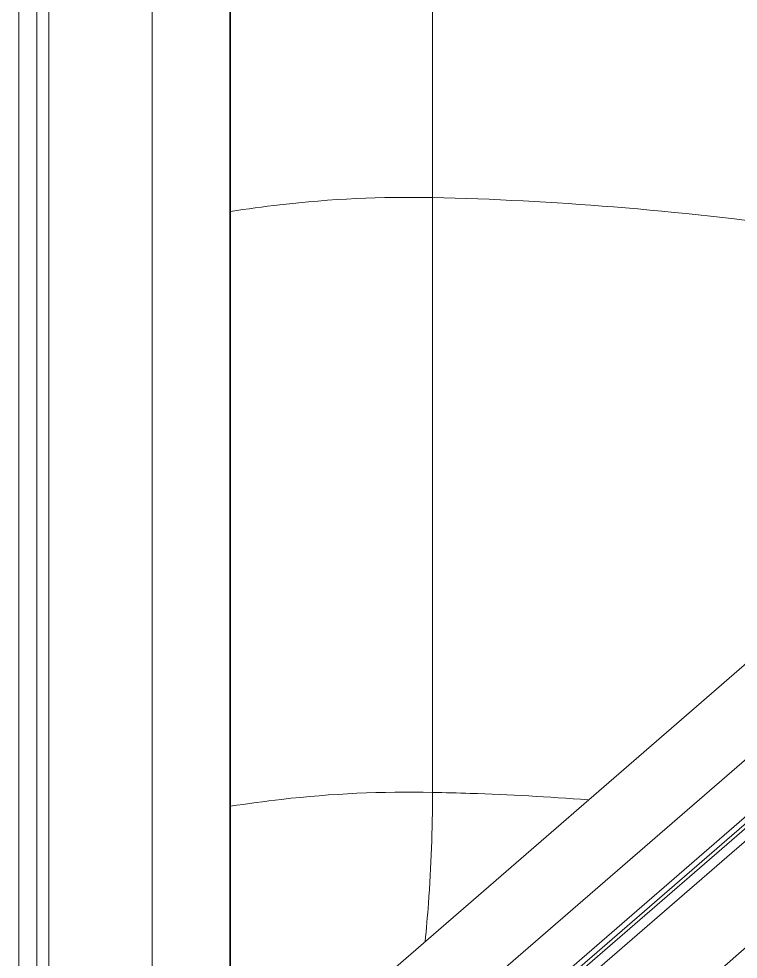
# Model space of a CAD drawing. Header units: millimetres. Extents: x 0 to 4009, y 0 to 2835.
# Drawn here: x 3218.3 to 3252.88, y 2241.75 to 2286.94 of the extents above; entities that cross this region are included whole.
import ezdxf

# ---------------------------------------------------------------- set-up
doc = ezdxf.new("R2010")
doc.units = ezdxf.units.MM
doc.layers.get('0').update_dxf_attribs({"lineweight": 13})

msp = doc.modelspace()

# ---------------------------------------------------------------- linework, layer by layer
for p, q in [((3238.187, 2328.229), (3238.187, 2249.768)), ((3219.163, 2231.874), (3219.162, 2323.239)), ((3219.736, 2231.917), (3219.737, 2323.282)), ((3218.295, 2186.837), (3218.295, 2322.803)), ((3224.713, 2322.395), (3224.709, 2232.094)), ((3228.475, 2317.268), (3228.474, 2224.934)), ((3228.442, 2317.089), (3228.442, 2224.723)), ((3228.474, 2229.913), (3278.342, 2273.101)), ((3280.963, 2272.624), (3228.474, 2227.166)), ((3228.474, 2226.834), (3281.204, 2272.501)), ((3280.988, 2272.085), (3228.474, 2226.606)), ((3228.474, 2226.004), (3281.521, 2271.944)), ((3228.474, 2234.501), (3271.604, 2271.854))]:
    msp.add_line(p, q)
for points, knots in [([(3228.472, 2277.677), (3229.262, 2277.803), (3232.48, 2278.244), (3235.739, 2278.399), (3238.187, 2278.347)], [0, 0, 0, 0, 0.24606, 1, 1, 1, 1]), ([(3238.187, 2278.347), (3241.089, 2278.287), (3247.107, 2277.965), (3256.243, 2276.957), (3265.435, 2275.434), (3271.483, 2274.087), (3274.417, 2273.337)], [0, 0, 0, 0, 0.237617, 0.493041, 0.752102, 1, 1, 1, 1]), ([(3224.933, 2217.757), (3236.007, 2227.299), (3257.771, 2246.329), (3279.715, 2265.15), (3290.494, 2274.535)], [0, 0, 0, 0, 0.505642, 1, 1, 1, 1]), ([(3228.474, 2249.098), (3229.289, 2249.228), (3232.507, 2249.666), (3235.765, 2249.819), (3238.187, 2249.768)], [0, 0, 0, 0, 0.254185, 1, 1, 1, 1]), ([(3237.83, 2242.594), (3237.889, 2243.206), (3238.091, 2245.593), (3238.187, 2247.989), (3238.187, 2249.768)], [0, 0, 0, 0, 0.256954, 1, 1, 1, 1]), ([(3238.187, 2249.768), (3238.787, 2249.756), (3241.274, 2249.687), (3243.76, 2249.551), (3245.644, 2249.414)], [0, 0, 0, 0, 0.2412, 1, 1, 1, 1]), ([(3281.739, 2245.821), (3277.386, 2241.88), (3268.625, 2234.076), (3255.366, 2222.537), (3242.03, 2211.137), (3233.044, 2203.668), (3228.521, 2199.974)], [0, 0, 0, 0, 0.250755, 0.501046, 0.750609, 1, 1, 1, 1]), ([(3281.238, 2242.857), (3281.238, 2240.699), (3281.062, 2236.267), (3280.33, 2229.519), (3279.136, 2222.591), (3277.5, 2215.606), (3275.45, 2208.689), (3273.025, 2201.965), (3270.267, 2195.552), (3267.225, 2189.565), (3263.955, 2184.109), (3260.513, 2179.282), (3256.96, 2175.165), (3253.354, 2171.83), (3249.752, 2169.332), (3246.203, 2167.719), (3243.262, 2167.146), (3241.052, 2167.205), (3240.002, 2167.395), (3239.493, 2167.529)], [0, 0, 0, 0, 0.069479, 0.142599, 0.218345, 0.295649, 0.373382, 0.450412, 0.525621, 0.597945, 0.66641, 0.73017, 0.788559, 0.84115, 0.887857, 0.929064, 0.965806, 0.983089, 1, 1, 1, 1]), ([(3283.766, 2242.55), (3283.753, 2239.561), (3283.403, 2233.4), (3282.045, 2224.049), (3279.877, 2214.534), (3276.966, 2205.156), (3273.404, 2196.21), (3269.306, 2187.979), (3265.46, 2181.78), (3262.199, 2177.413), (3259.765, 2174.551), (3257.301, 2172.041), (3254.827, 2169.904), (3252.36, 2168.157), (3249.918, 2166.813), (3247.518, 2165.886), (3245.177, 2165.386), (3242.913, 2165.323), (3240.751, 2165.705), (3238.716, 2166.529), (3236.832, 2167.783), (3235.116, 2169.45), (3233.577, 2171.509), (3232.225, 2173.943), (3231.066, 2176.732), (3230.109, 2179.855), (3229.627, 2182.064), (3229.417, 2183.216)], [0, 0, 0, 0, 0.076465, 0.157645, 0.241524, 0.325929, 0.408671, 0.487642, 0.560938, 0.594967, 0.627031, 0.657019, 0.684869, 0.710582, 0.734236, 0.756007, 0.776187, 0.795201, 0.813591, 0.831977, 0.850979, 0.871144, 0.892894, 0.916525, 0.942214, 0.97004, 1, 1, 1, 1]), ([(3239.497, 2167.525), (3240.001, 2167.379), (3241.045, 2167.165), (3243.245, 2167.056), (3246.181, 2167.568), (3249.729, 2169.117), (3253.335, 2171.557), (3256.947, 2174.84), (3260.511, 2178.911), (3263.967, 2183.7), (3267.255, 2189.125), (3270.318, 2195.09), (3273.099, 2201.488), (3275.55, 2208.207), (3277.626, 2215.126), (3279.289, 2222.12), (3280.511, 2229.066), (3281.27, 2235.837), (3281.464, 2240.286), (3281.473, 2242.455)], [0, 0, 0, 0, 0.016924, 0.034174, 0.070738, 0.111676, 0.158085, 0.210392, 0.268537, 0.332113, 0.400462, 0.472745, 0.547989, 0.62513, 0.703046, 0.780599, 0.856652, 0.930128, 1, 1, 1, 1])]:
    msp.add_open_spline(points, degree=3, knots=knots)

doc.saveas('drawing.dxf')
